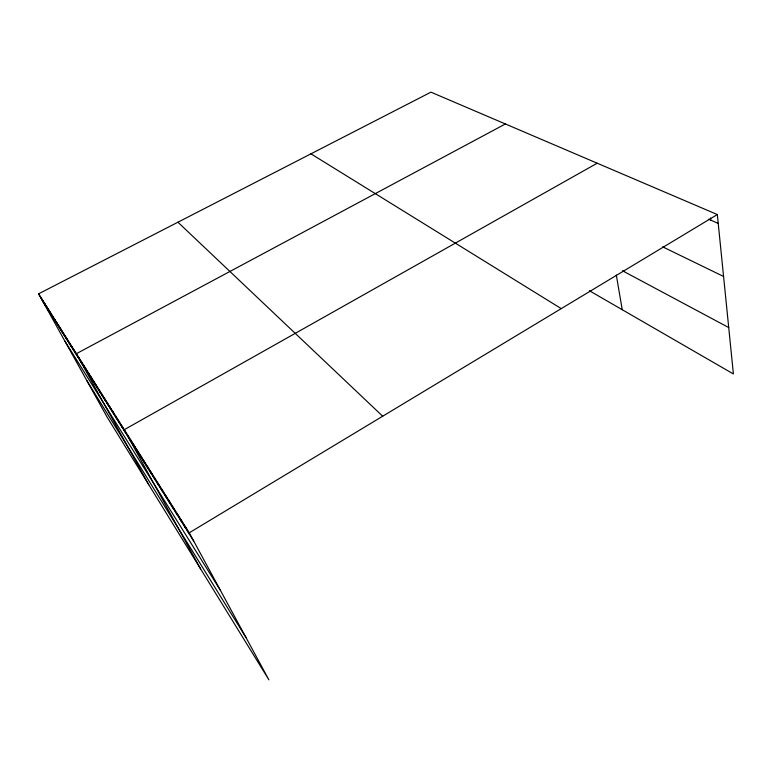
<?xml version="1.0" encoding="UTF-8"?>
<svg xmlns="http://www.w3.org/2000/svg" width="772" height="772" viewBox="0 0 772 772"><rect width="100%" height="100%" fill="white"/><g stroke="black" fill="none" stroke-linecap="round" stroke-linejoin="round"><path stroke-width="1.16" d="M717.333 214.548L430.95 92.157L38.6 293.823L107.076 417.025L268.907 679.842L189.246 532.805L717.333 214.548L733.4 373.957L589.335 290.697M597.2 163.21L124.253 429.705L200.595 568.896M505.371 123.964L76.351 353.711L148.793 484.777M708.619 219.219L718.23 223.407M662.694 246.857L723.576 276.472M622.435 270.731L728.72 327.55M310.952 153.831L561.234 308.626M177.927 222.211L382.69 416.224M38.6 293.823L189.246 532.805M42.325 300.53L193.743 541.104M64.867 341.079L220.522 590.522M86.85 380.635L245.998 637.556M44.322 302.904L48.096 309.697M42.392 299.845L46.156 306.609M40.482 296.815L44.226 303.55M71.728 346.367L75.675 353.518M69.451 342.768L73.388 349.88M67.212 339.207L71.14 346.3M65.002 335.704L68.911 342.758M62.812 332.23L66.71 339.265M60.66 328.814L64.539 335.82M58.527 325.427L62.397 332.414M56.424 322.098L60.274 329.046M54.339 318.797L58.18 325.716M52.293 315.545L56.115 322.435M50.267 312.322L54.079 319.193M48.26 309.147L52.062 315.989M46.281 306.011L50.064 312.824M96.162 385.141L100.264 392.581M93.566 381.021L97.648 388.432M91.009 376.968L95.081 384.34M88.481 372.953L92.534 380.307M85.991 369.006L90.034 376.321M83.53 365.108L87.554 372.393M81.108 361.257L85.123 368.514M78.715 357.465L82.71 364.693M74.025 350.015L77.991 357.195M118.309 420.267L122.526 427.949M115.395 415.654L119.602 423.297M112.529 411.109L116.717 418.723M109.711 406.622L113.88 414.207M106.922 402.202L111.081 409.758M104.172 397.85L108.312 405.377M101.47 393.556L105.59 401.054M98.797 389.32L102.908 396.789M140.436 455.364L144.75 463.258M137.098 450.076L141.401 457.941M133.807 444.865L138.101 452.691M130.574 439.731L134.849 447.528M127.39 434.684L131.655 442.452M121.262 424.957L125.489 432.658M161.637 489.004L166.038 497.091M157.951 483.166L162.342 491.214M154.332 477.424L158.714 485.443M150.772 471.769L155.133 479.759M147.269 466.211L151.621 474.172M143.824 460.749L148.156 468.672M185.087 526.214L189.574 534.485M181.015 519.739L185.483 527.98M177 513.38L181.459 521.582M173.063 507.127L177.502 515.3M169.184 500.98L173.613 509.134M165.382 494.939L169.801 503.054M616.317 275.073L622.232 309.707M710.501 217.936L710.732 220.136"/></g></svg>
